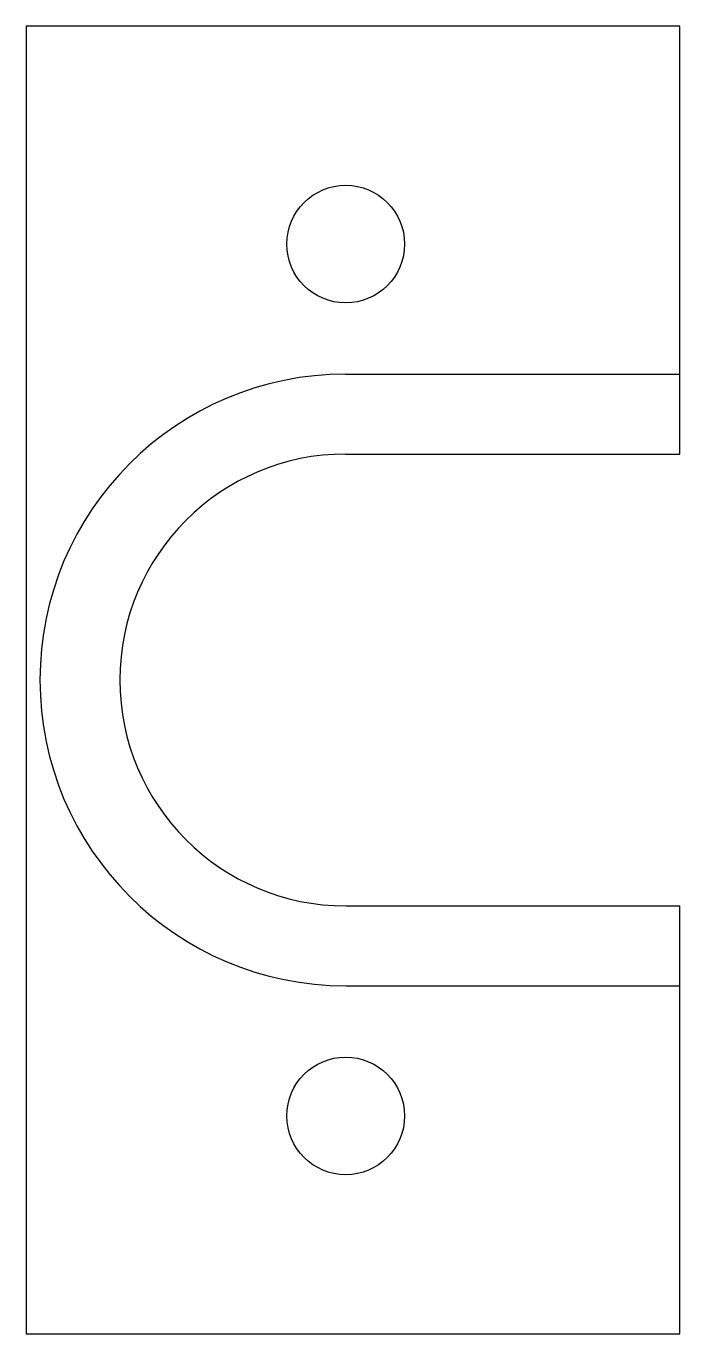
# Model space of a CAD drawing. Extents: x 546.1 to 591.1, y 452.8 to 542.8.
import ezdxf

# ---------------------------------------------------------------- set-up
doc = ezdxf.new("R2010")
doc.units = 0
doc.layers.get('0').update_dxf_attribs({"linetype": 'CONTINUOUS'})

msp = doc.modelspace()

# ---------------------------------------------------------------- linework, layer by layer
for p, q in [((568.118, 518.834), (591.118, 518.834)), ((568.118, 513.334), (591.118, 513.334)), ((568.118, 482.234), (591.118, 482.234)), ((568.118, 476.734), (591.118, 476.734))]:
    msp.add_line(p, q)
msp.add_lwpolyline([(591.118, 513.334), (591.118, 542.784), (546.118, 542.784), (546.118, 452.784), (591.118, 452.784), (591.118, 482.234)])
for centre in [(568.118, 527.784), (568.118, 467.784)]:
    msp.add_circle(centre, 4.05)
for radius in [21.05, 15.55]:
    msp.add_arc((568.118, 497.784), radius, 90, 270)

doc.saveas('drawing.dxf')
